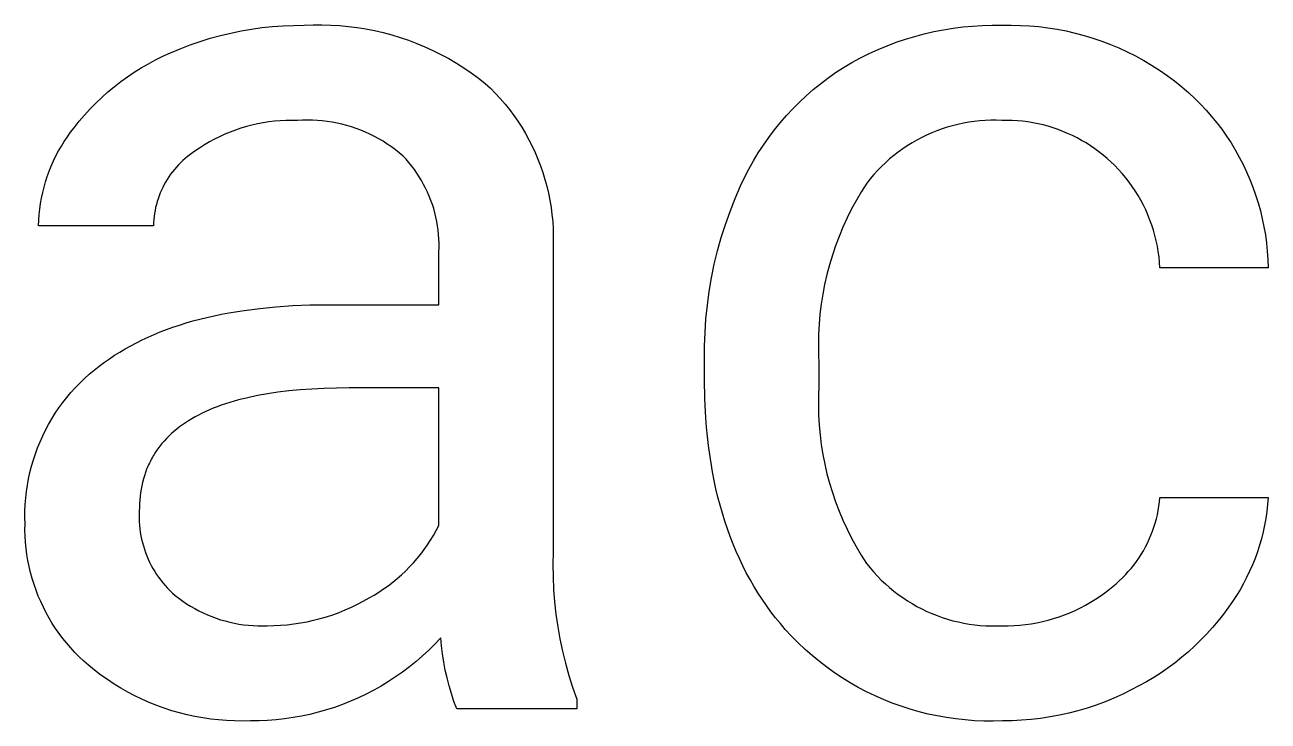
# Model space of a CAD drawing. Header units: millimetres. Extents: x -1283 to 2747, y -259 to 2557.
# Drawn here: x 2621.23 to 2661, y 97.71 to 119.97 of the extents above; entities that cross this region are included whole.
import ezdxf

# ---------------------------------------------------------------- set-up
doc = ezdxf.new("R2010")
doc.units = ezdxf.units.MM
doc.header["$MEASUREMENT"] = 0
doc.layers.add('Domyślny', color=7, linetype='Continuous', true_color=0x000000)

msp = doc.modelspace()

# ---------------------------------------------------------------- linework, layer by layer
at = {"layer": 'Domyślny'}
for p, q in [((2627.811, 119.709), (2628.143, 119.778)), ((2628.143, 119.778), (2628.477, 119.835)), ((2628.477, 119.835), (2628.812, 119.881)), ((2628.812, 119.881), (2629.149, 119.916)), ((2629.149, 119.916), (2629.487, 119.94)), ((2629.487, 119.94), (2629.825, 119.953)), ((2629.825, 119.953), (2630.164, 119.955)), ((2630.164, 119.955), (2630.447, 119.967)), ((2630.447, 119.967), (2630.729, 119.969)), ((2630.729, 119.969), (2631.012, 119.962)), ((2631.012, 119.962), (2631.294, 119.946)), ((2631.294, 119.946), (2631.576, 119.92)), ((2631.576, 119.92), (2631.857, 119.884)), ((2631.857, 119.884), (2632.136, 119.84)), ((2632.136, 119.84), (2632.413, 119.785)), ((2632.413, 119.785), (2632.689, 119.722)), ((2650.004, 119.684), (2650.309, 119.754)), ((2650.309, 119.754), (2650.616, 119.814)), ((2650.616, 119.814), (2650.925, 119.863)), ((2650.925, 119.863), (2651.235, 119.903)), ((2651.235, 119.903), (2651.546, 119.931)), ((2651.546, 119.931), (2651.859, 119.95)), ((2651.859, 119.95), (2652.171, 119.958)), ((2652.171, 119.958), (2652.484, 119.955)), ((2652.484, 119.955), (2652.78, 119.96)), ((2652.78, 119.96), (2653.076, 119.954)), ((2653.076, 119.954), (2653.371, 119.939)), ((2653.371, 119.939), (2653.666, 119.913)), ((2653.666, 119.913), (2653.96, 119.877)), ((2653.96, 119.877), (2654.252, 119.831)), ((2654.252, 119.831), (2654.543, 119.775)), ((2654.543, 119.775), (2654.831, 119.709)), ((2626.513, 119.328), (2626.832, 119.44)), ((2626.832, 119.44), (2627.156, 119.54)), ((2627.156, 119.54), (2627.482, 119.63)), ((2627.482, 119.63), (2627.811, 119.709)), ((2632.689, 119.722), (2632.962, 119.65)), ((2632.962, 119.65), (2633.233, 119.568)), ((2633.233, 119.568), (2633.501, 119.477)), ((2633.501, 119.477), (2633.766, 119.377)), ((2633.766, 119.377), (2634.027, 119.269)), ((2648.814, 119.302), (2649.106, 119.412)), ((2649.106, 119.412), (2649.402, 119.513)), ((2649.402, 119.513), (2649.702, 119.603)), ((2649.702, 119.603), (2650.004, 119.684)), ((2654.831, 119.709), (2655.117, 119.633)), ((2655.117, 119.633), (2655.4, 119.547)), ((2655.4, 119.547), (2655.681, 119.452)), ((2655.681, 119.452), (2655.957, 119.347)), ((2655.957, 119.347), (2656.23, 119.232)), ((2625.409, 118.851), (2625.645, 118.967)), ((2625.645, 118.967), (2625.885, 119.074)), ((2625.885, 119.074), (2626.197, 119.207)), ((2626.197, 119.207), (2626.513, 119.328)), ((2634.027, 119.269), (2634.284, 119.152)), ((2634.284, 119.152), (2634.538, 119.026)), ((2634.538, 119.026), (2634.786, 118.892)), ((2647.96, 118.913), (2648.24, 119.052)), ((2648.24, 119.052), (2648.525, 119.182)), ((2648.525, 119.182), (2648.814, 119.302)), ((2656.23, 119.232), (2656.499, 119.108)), ((2656.499, 119.108), (2656.763, 118.975)), ((2656.763, 118.975), (2657.023, 118.833)), ((2624.726, 118.456), (2624.949, 118.595)), ((2624.949, 118.595), (2625.177, 118.727)), ((2625.177, 118.727), (2625.409, 118.851)), ((2634.786, 118.892), (2635.031, 118.749)), ((2635.031, 118.749), (2635.27, 118.599)), ((2635.27, 118.599), (2635.504, 118.44)), ((2647.165, 118.442), (2647.415, 118.607)), ((2647.415, 118.607), (2647.685, 118.764)), ((2647.685, 118.764), (2647.96, 118.913)), ((2657.023, 118.833), (2657.277, 118.682)), ((2657.277, 118.682), (2657.526, 118.522)), ((2624.086, 117.993), (2624.294, 118.155)), ((2624.294, 118.155), (2624.507, 118.309)), ((2624.507, 118.309), (2624.726, 118.456)), ((2635.504, 118.44), (2635.733, 118.274)), ((2635.733, 118.274), (2635.956, 118.1)), ((2646.682, 118.088), (2646.921, 118.269)), ((2646.921, 118.269), (2647.165, 118.442)), ((2657.526, 118.522), (2657.77, 118.354)), ((2657.77, 118.354), (2658.007, 118.178)), ((2658.007, 118.178), (2658.239, 117.993)), ((2623.688, 117.65), (2623.884, 117.825)), ((2623.884, 117.825), (2624.086, 117.993)), ((2635.956, 118.1), (2636.123, 117.943)), ((2636.123, 117.943), (2636.283, 117.78)), ((2636.283, 117.78), (2636.438, 117.612)), ((2646.225, 117.702), (2646.45, 117.899)), ((2646.45, 117.899), (2646.682, 118.088)), ((2658.239, 117.993), (2658.463, 117.8)), ((2658.463, 117.8), (2658.656, 117.621)), ((2623.313, 117.281), (2623.497, 117.469)), ((2623.497, 117.469), (2623.688, 117.65)), ((2636.438, 117.612), (2636.588, 117.438)), ((2636.588, 117.438), (2636.731, 117.26)), ((2645.795, 117.286), (2646.007, 117.498)), ((2646.007, 117.498), (2646.225, 117.702)), ((2658.656, 117.621), (2658.842, 117.435)), ((2658.842, 117.435), (2659.022, 117.242)), ((2622.965, 116.887), (2623.136, 117.087)), ((2623.136, 117.087), (2623.313, 117.281)), ((2636.731, 117.26), (2636.868, 117.076)), ((2636.868, 117.076), (2636.998, 116.888)), ((2645.395, 116.841), (2645.591, 117.067)), ((2645.591, 117.067), (2645.795, 117.286)), ((2659.022, 117.242), (2659.195, 117.044)), ((2659.195, 117.044), (2659.361, 116.84)), ((2622.691, 116.54), (2622.801, 116.681)), ((2622.801, 116.681), (2622.965, 116.887)), ((2627.964, 116.606), (2627.792, 116.541)), ((2628.138, 116.665), (2627.964, 116.606)), ((2628.314, 116.717), (2628.138, 116.665)), ((2628.491, 116.764), (2628.314, 116.717)), ((2628.67, 116.805), (2628.491, 116.764)), ((2628.85, 116.839), (2628.67, 116.805)), ((2629.032, 116.867), (2628.85, 116.839)), ((2629.214, 116.889), (2629.032, 116.867)), ((2629.397, 116.905), (2629.214, 116.889)), ((2629.58, 116.914), (2629.397, 116.905)), ((2629.764, 116.917), (2629.58, 116.914)), ((2629.947, 116.914), (2629.764, 116.917)), ((2630.106, 116.923), (2629.947, 116.914)), ((2630.265, 116.926), (2630.106, 116.923)), ((2630.425, 116.924), (2630.265, 116.926)), ((2630.584, 116.916), (2630.425, 116.924)), ((2630.742, 116.903), (2630.584, 116.916)), ((2630.901, 116.885), (2630.742, 116.903)), ((2631.058, 116.86), (2630.901, 116.885)), ((2631.214, 116.831), (2631.058, 116.86)), ((2631.37, 116.796), (2631.214, 116.831)), ((2631.524, 116.755), (2631.37, 116.796)), ((2631.676, 116.71), (2631.524, 116.755)), ((2631.827, 116.659), (2631.676, 116.71)), ((2631.976, 116.603), (2631.827, 116.659)), ((2632.123, 116.542), (2631.976, 116.603)), ((2636.998, 116.888), (2637.123, 116.696)), ((2637.123, 116.696), (2637.24, 116.5)), ((2645.026, 116.37), (2645.206, 116.609)), ((2645.206, 116.609), (2645.395, 116.841)), ((2650.404, 116.583), (2650.24, 116.517)), ((2650.57, 116.643), (2650.404, 116.583)), ((2650.738, 116.697), (2650.57, 116.643)), ((2650.908, 116.746), (2650.738, 116.697)), ((2651.08, 116.789), (2650.908, 116.746)), ((2651.253, 116.826), (2651.08, 116.789)), ((2651.427, 116.856), (2651.253, 116.826)), ((2651.602, 116.881), (2651.427, 116.856)), ((2651.778, 116.9), (2651.602, 116.881)), ((2651.954, 116.913), (2651.778, 116.9)), ((2652.131, 116.919), (2651.954, 116.913)), ((2652.307, 116.92), (2652.131, 116.919)), ((2652.484, 116.914), (2652.307, 116.92)), ((2652.65, 116.916), (2652.484, 116.914)), ((2652.817, 116.912), (2652.65, 116.916)), ((2652.983, 116.902), (2652.817, 116.912)), ((2653.149, 116.887), (2652.983, 116.902)), ((2653.314, 116.866), (2653.149, 116.887)), ((2653.478, 116.84), (2653.314, 116.866)), ((2653.642, 116.808), (2653.478, 116.84)), ((2653.804, 116.77), (2653.642, 116.808)), ((2653.965, 116.727), (2653.804, 116.77)), ((2654.124, 116.679), (2653.965, 116.727)), ((2654.281, 116.625), (2654.124, 116.679)), ((2654.437, 116.566), (2654.281, 116.625)), ((2654.59, 116.502), (2654.437, 116.566)), ((2659.361, 116.84), (2659.52, 116.63)), ((2659.52, 116.63), (2659.672, 116.415)), ((2622.393, 116.095), (2622.487, 116.246)), ((2622.487, 116.246), (2622.587, 116.395)), ((2622.587, 116.395), (2622.691, 116.54)), ((2627.13, 116.225), (2626.972, 116.132)), ((2627.292, 116.312), (2627.13, 116.225)), ((2627.456, 116.394), (2627.292, 116.312)), ((2627.623, 116.471), (2627.456, 116.394)), ((2627.792, 116.541), (2627.623, 116.471)), ((2632.268, 116.475), (2632.123, 116.542)), ((2632.411, 116.404), (2632.268, 116.475)), ((2632.55, 116.328), (2632.411, 116.404)), ((2632.688, 116.247), (2632.55, 116.328)), ((2632.822, 116.161), (2632.688, 116.247)), ((2632.953, 116.071), (2632.822, 116.161)), ((2637.24, 116.5), (2637.351, 116.299)), ((2637.351, 116.299), (2637.455, 116.095)), ((2644.854, 116.126), (2645.026, 116.37)), ((2649.61, 116.198), (2649.459, 116.105)), ((2649.763, 116.286), (2649.61, 116.198)), ((2649.919, 116.368), (2649.763, 116.286)), ((2650.078, 116.445), (2649.919, 116.368)), ((2650.24, 116.517), (2650.078, 116.445)), ((2654.742, 116.432), (2654.59, 116.502)), ((2654.891, 116.358), (2654.742, 116.432)), ((2655.037, 116.278), (2654.891, 116.358)), ((2655.18, 116.194), (2655.037, 116.278)), ((2655.321, 116.104), (2655.18, 116.194)), ((2659.672, 116.415), (2659.816, 116.195)), ((2659.816, 116.195), (2659.953, 115.97)), ((2622.143, 115.621), (2622.221, 115.782)), ((2622.221, 115.782), (2622.304, 115.94)), ((2622.304, 115.94), (2622.393, 116.095)), ((2626.428, 115.758), (2626.352, 115.696)), ((2626.505, 115.818), (2626.428, 115.758)), ((2626.585, 115.875), (2626.505, 115.818)), ((2626.666, 115.93), (2626.585, 115.875)), ((2626.817, 116.033), (2626.666, 115.93)), ((2626.972, 116.132), (2626.817, 116.033)), ((2633.081, 115.976), (2632.953, 116.071)), ((2633.206, 115.877), (2633.081, 115.976)), ((2633.327, 115.774), (2633.206, 115.877)), ((2633.422, 115.671), (2633.327, 115.774)), ((2637.455, 116.095), (2637.552, 115.888)), ((2637.552, 115.888), (2637.641, 115.677)), ((2644.535, 115.619), (2644.69, 115.875)), ((2644.69, 115.875), (2644.854, 116.126)), ((2649.029, 115.795), (2648.893, 115.682)), ((2649.169, 115.903), (2649.029, 115.795)), ((2649.313, 116.006), (2649.169, 115.903)), ((2649.459, 116.105), (2649.313, 116.006)), ((2655.458, 116.01), (2655.321, 116.104)), ((2655.592, 115.912), (2655.458, 116.01)), ((2655.723, 115.809), (2655.592, 115.912)), ((2655.85, 115.701), (2655.723, 115.809)), ((2659.953, 115.97), (2660.082, 115.74)), ((2622.004, 115.292), (2622.071, 115.457)), ((2622.071, 115.457), (2622.143, 115.621)), ((2626.073, 115.421), (2626.009, 115.347)), ((2626.14, 115.493), (2626.073, 115.421)), ((2626.208, 115.563), (2626.14, 115.493)), ((2626.279, 115.631), (2626.208, 115.563)), ((2626.352, 115.696), (2626.279, 115.631)), ((2633.514, 115.565), (2633.422, 115.671)), ((2633.602, 115.456), (2633.514, 115.565)), ((2633.687, 115.344), (2633.602, 115.456)), ((2637.641, 115.677), (2637.724, 115.464)), ((2637.724, 115.464), (2637.799, 115.248)), ((2644.251, 115.092), (2644.388, 115.358)), ((2644.388, 115.358), (2644.535, 115.619)), ((2648.633, 115.442), (2648.51, 115.316)), ((2648.761, 115.564), (2648.633, 115.442)), ((2648.893, 115.682), (2648.761, 115.564)), ((2655.973, 115.59), (2655.85, 115.701)), ((2656.098, 115.469), (2655.973, 115.59)), ((2656.219, 115.343), (2656.098, 115.469)), ((2660.082, 115.74), (2660.203, 115.506)), ((2660.203, 115.506), (2660.316, 115.268)), ((2621.888, 114.954), (2621.943, 115.124)), ((2621.943, 115.124), (2622.004, 115.292)), ((2625.78, 115.03), (2625.73, 114.946)), ((2625.834, 115.112), (2625.78, 115.03)), ((2625.89, 115.192), (2625.834, 115.112)), ((2625.948, 115.271), (2625.89, 115.192)), ((2626.009, 115.347), (2625.948, 115.271)), ((2633.767, 115.23), (2633.687, 115.344)), ((2633.844, 115.112), (2633.767, 115.23)), ((2633.916, 114.992), (2633.844, 115.112)), ((2633.985, 114.87), (2633.916, 114.992)), ((2637.799, 115.248), (2637.867, 115.029)), ((2637.867, 115.029), (2637.927, 114.808)), ((2644.123, 114.822), (2644.251, 115.092)), ((2648.276, 115.051), (2648.166, 114.913)), ((2648.391, 115.186), (2648.276, 115.051)), ((2648.51, 115.316), (2648.391, 115.186)), ((2656.335, 115.214), (2656.219, 115.343)), ((2656.446, 115.081), (2656.335, 115.214)), ((2656.553, 114.944), (2656.446, 115.081)), ((2660.316, 115.268), (2660.421, 115.027)), ((2660.421, 115.027), (2660.517, 114.782)), ((2621.759, 114.434), (2621.796, 114.609)), ((2621.796, 114.609), (2621.839, 114.782)), ((2621.839, 114.782), (2621.888, 114.954)), ((2625.558, 114.595), (2625.522, 114.504)), ((2625.596, 114.685), (2625.558, 114.595)), ((2625.638, 114.773), (2625.596, 114.685)), ((2625.682, 114.861), (2625.638, 114.773)), ((2625.73, 114.946), (2625.682, 114.861)), ((2634.049, 114.745), (2633.985, 114.87)), ((2634.109, 114.619), (2634.049, 114.745)), ((2634.165, 114.49), (2634.109, 114.619)), ((2637.927, 114.808), (2637.979, 114.585)), ((2637.979, 114.585), (2638.024, 114.361)), ((2643.948, 114.417), (2644.123, 114.822)), ((2647.994, 114.642), (2647.831, 114.365)), ((2648.166, 114.913), (2647.994, 114.642)), ((2656.655, 114.803), (2656.553, 114.944)), ((2656.752, 114.659), (2656.655, 114.803)), ((2656.843, 114.511), (2656.752, 114.659)), ((2660.517, 114.782), (2660.605, 114.534)), ((2621.703, 114.081), (2621.728, 114.258)), ((2621.728, 114.258), (2621.759, 114.434)), ((2625.434, 114.224), (2625.411, 114.129)), ((2625.46, 114.318), (2625.434, 114.224)), ((2625.489, 114.411), (2625.46, 114.318)), ((2625.522, 114.504), (2625.489, 114.411)), ((2634.216, 114.36), (2634.165, 114.49)), ((2634.263, 114.228), (2634.216, 114.36)), ((2634.306, 114.094), (2634.263, 114.228)), ((2638.024, 114.361), (2638.062, 114.135)), ((2643.787, 114.007), (2643.948, 114.417)), ((2647.831, 114.365), (2647.678, 114.083)), ((2656.93, 114.361), (2656.843, 114.511)), ((2657.011, 114.207), (2656.93, 114.361)), ((2657.087, 114.051), (2657.011, 114.207)), ((2660.605, 114.534), (2660.685, 114.283)), ((2660.685, 114.283), (2660.756, 114.029)), ((2621.671, 113.725), (2621.684, 113.903)), ((2621.684, 113.903), (2621.703, 114.081)), ((2625.361, 113.839), (2625.351, 113.742)), ((2625.375, 113.936), (2625.361, 113.839)), ((2625.391, 114.033), (2625.375, 113.936)), ((2625.411, 114.129), (2625.391, 114.033)), ((2634.343, 113.959), (2634.306, 114.094)), ((2634.377, 113.823), (2634.343, 113.959)), ((2634.405, 113.686), (2634.377, 113.823)), ((2638.062, 114.135), (2638.091, 113.908)), ((2638.091, 113.908), (2638.113, 113.68)), ((2643.64, 113.591), (2643.787, 114.007)), ((2647.534, 113.796), (2647.401, 113.505)), ((2647.678, 114.083), (2647.534, 113.796)), ((2657.158, 113.892), (2657.087, 114.051)), ((2657.223, 113.731), (2657.158, 113.892)), ((2660.756, 114.029), (2660.818, 113.773)), ((2660.818, 113.773), (2660.871, 113.515)), ((2621.665, 113.546), (2621.671, 113.725)), ((2625.341, 113.546), (2621.665, 113.546)), ((2625.345, 113.644), (2625.341, 113.546)), ((2625.351, 113.742), (2625.345, 113.644)), ((2634.429, 113.547), (2634.405, 113.686)), ((2634.448, 113.409), (2634.429, 113.547)), ((2634.463, 113.269), (2634.448, 113.409)), ((2638.113, 113.68), (2638.127, 113.452)), ((2638.127, 113.452), (2638.133, 113.223)), ((2643.507, 113.17), (2643.64, 113.591)), ((2647.401, 113.505), (2647.277, 113.209)), ((2657.282, 113.568), (2657.223, 113.731)), ((2657.335, 113.402), (2657.282, 113.568)), ((2657.383, 113.235), (2657.335, 113.402)), ((2660.871, 113.515), (2660.915, 113.256)), ((2634.472, 113.129), (2634.463, 113.269)), ((2634.477, 112.989), (2634.472, 113.129)), ((2634.478, 112.849), (2634.477, 112.989)), ((2638.133, 113.223), (2638.132, 112.994)), ((2638.132, 112.994), (2638.132, 103.117)), ((2643.389, 112.745), (2643.507, 113.17)), ((2647.277, 113.209), (2647.164, 112.908)), ((2657.425, 113.067), (2657.383, 113.235)), ((2657.461, 112.897), (2657.425, 113.067)), ((2660.915, 113.256), (2660.951, 112.995)), ((2660.951, 112.995), (2660.978, 112.733)), ((2634.473, 112.709), (2634.478, 112.849)), ((2634.473, 111.022), (2634.473, 112.709)), ((2643.285, 112.317), (2643.389, 112.745)), ((2647.061, 112.605), (2646.968, 112.297)), ((2647.164, 112.908), (2647.061, 112.605)), ((2657.49, 112.725), (2657.461, 112.897)), ((2657.514, 112.553), (2657.49, 112.725)), ((2660.978, 112.733), (2660.995, 112.47)), ((2643.196, 111.885), (2643.285, 112.317)), ((2646.968, 112.297), (2646.886, 111.987)), ((2657.532, 112.38), (2657.514, 112.553)), ((2657.544, 112.207), (2657.532, 112.38)), ((2661.004, 112.207), (2657.544, 112.207)), ((2660.995, 112.47), (2661.004, 112.207)), ((2643.122, 111.45), (2643.196, 111.885)), ((2646.886, 111.987), (2646.814, 111.674)), ((2643.063, 111.013), (2643.122, 111.45)), ((2646.814, 111.674), (2646.754, 111.359)), ((2629.261, 110.958), (2629.796, 110.994)), ((2629.796, 110.994), (2630.348, 111.015)), ((2630.348, 111.015), (2630.915, 111.022)), ((2630.915, 111.022), (2634.473, 111.022)), ((2643.018, 110.574), (2643.063, 111.013)), ((2646.704, 111.042), (2646.665, 110.724)), ((2646.754, 111.359), (2646.704, 111.042)), ((2626.826, 110.562), (2627.051, 110.618)), ((2627.051, 110.618), (2627.281, 110.67)), ((2627.281, 110.67), (2627.514, 110.719)), ((2627.514, 110.719), (2627.752, 110.764)), ((2627.752, 110.764), (2628.239, 110.843)), ((2628.239, 110.843), (2628.742, 110.907)), ((2628.742, 110.907), (2629.261, 110.958)), ((2646.665, 110.724), (2646.637, 110.404)), ((2625.559, 110.153), (2625.76, 110.23)), ((2625.76, 110.23), (2625.965, 110.304)), ((2625.965, 110.304), (2626.174, 110.374)), ((2626.174, 110.374), (2626.388, 110.44)), ((2626.388, 110.44), (2626.605, 110.503)), ((2626.605, 110.503), (2626.826, 110.562)), ((2642.989, 110.134), (2643.018, 110.574)), ((2646.637, 110.404), (2646.62, 110.084)), ((2624.614, 109.713), (2624.795, 109.808)), ((2624.795, 109.808), (2624.98, 109.899)), ((2624.98, 109.899), (2625.169, 109.987)), ((2625.169, 109.987), (2625.362, 110.072)), ((2625.362, 110.072), (2625.559, 110.153)), ((2642.974, 109.693), (2642.989, 110.134)), ((2646.62, 110.084), (2646.613, 109.763)), ((2623.931, 109.296), (2624.096, 109.405)), ((2624.096, 109.405), (2624.265, 109.511)), ((2624.265, 109.511), (2624.437, 109.614)), ((2624.437, 109.614), (2624.614, 109.713)), ((2642.975, 109.252), (2642.974, 109.693)), ((2646.613, 109.763), (2646.618, 109.442)), ((2646.618, 109.442), (2646.634, 109.122)), ((2623.441, 108.932), (2623.603, 109.06)), ((2623.603, 109.06), (2623.77, 109.183)), ((2623.77, 109.183), (2623.931, 109.296)), ((2642.975, 108.638), (2642.975, 109.252)), ((2646.634, 109.122), (2646.634, 108.433)), ((2622.98, 108.516), (2623.129, 108.66)), ((2623.129, 108.66), (2623.282, 108.799)), ((2623.282, 108.799), (2623.441, 108.932)), ((2642.985, 108.012), (2642.975, 108.638)), ((2622.565, 108.055), (2622.698, 108.213)), ((2622.698, 108.213), (2622.837, 108.367)), ((2622.837, 108.367), (2622.98, 108.516)), ((2629.323, 108.223), (2628.989, 108.173)), ((2629.671, 108.265), (2629.323, 108.223)), ((2630.032, 108.3), (2629.671, 108.265)), ((2630.406, 108.327), (2630.032, 108.3)), ((2630.794, 108.346), (2630.406, 108.327)), ((2631.194, 108.358), (2630.794, 108.346)), ((2631.607, 108.361), (2631.194, 108.358)), ((2634.473, 108.361), (2631.607, 108.361)), ((2634.473, 103.966), (2634.473, 108.361)), ((2646.634, 108.433), (2646.619, 108.118)), ((2622.316, 107.724), (2622.438, 107.892)), ((2622.438, 107.892), (2622.565, 108.055)), ((2627.512, 107.807), (2627.382, 107.76)), ((2627.645, 107.852), (2627.512, 107.807)), ((2627.781, 107.896), (2627.645, 107.852)), ((2627.921, 107.937), (2627.781, 107.896)), ((2628.063, 107.977), (2627.921, 107.937)), ((2628.209, 108.014), (2628.063, 107.977)), ((2628.359, 108.05), (2628.209, 108.014)), ((2628.667, 108.115), (2628.359, 108.05)), ((2628.989, 108.173), (2628.667, 108.115)), ((2643.015, 107.403), (2642.985, 108.012)), ((2646.619, 108.118), (2646.615, 107.803)), ((2646.615, 107.803), (2646.622, 107.488)), ((2622.09, 107.377), (2622.2, 107.553)), ((2622.2, 107.553), (2622.316, 107.724)), ((2626.674, 107.437), (2626.567, 107.376)), ((2626.784, 107.496), (2626.674, 107.437)), ((2626.897, 107.552), (2626.784, 107.496)), ((2627.013, 107.607), (2626.897, 107.552)), ((2627.133, 107.66), (2627.013, 107.607)), ((2627.256, 107.711), (2627.133, 107.66)), ((2627.382, 107.76), (2627.256, 107.711)), ((2643.038, 107.105), (2643.015, 107.403)), ((2646.622, 107.488), (2646.64, 107.173)), ((2621.797, 106.83), (2621.889, 107.016)), ((2621.889, 107.016), (2621.986, 107.198)), ((2621.986, 107.198), (2622.09, 107.377)), ((2626.083, 107.044), (2625.996, 106.972)), ((2626.173, 107.115), (2626.083, 107.044)), ((2626.267, 107.183), (2626.173, 107.115)), ((2626.364, 107.249), (2626.267, 107.183)), ((2626.464, 107.314), (2626.364, 107.249)), ((2626.567, 107.376), (2626.464, 107.314)), ((2643.066, 106.811), (2643.038, 107.105)), ((2646.64, 107.173), (2646.669, 106.86)), ((2621.634, 106.45), (2621.713, 106.641)), ((2621.713, 106.641), (2621.797, 106.83)), ((2625.681, 106.664), (2625.611, 106.583)), ((2625.755, 106.744), (2625.681, 106.664)), ((2625.832, 106.822), (2625.755, 106.744)), ((2625.912, 106.898), (2625.832, 106.822)), ((2625.996, 106.972), (2625.912, 106.898)), ((2643.099, 106.521), (2643.066, 106.811)), ((2646.669, 106.86), (2646.708, 106.547)), ((2621.498, 106.059), (2621.563, 106.256)), ((2621.563, 106.256), (2621.634, 106.45)), ((2625.361, 106.236), (2625.334, 106.191)), ((2625.389, 106.281), (2625.361, 106.236)), ((2625.419, 106.326), (2625.389, 106.281)), ((2625.449, 106.37), (2625.419, 106.326)), ((2625.479, 106.413), (2625.449, 106.37)), ((2625.511, 106.456), (2625.479, 106.413)), ((2625.543, 106.499), (2625.511, 106.456)), ((2625.576, 106.541), (2625.543, 106.499)), ((2625.611, 106.583), (2625.576, 106.541)), ((2643.136, 106.236), (2643.099, 106.521)), ((2643.179, 105.954), (2643.136, 106.236)), ((2646.708, 106.547), (2646.758, 106.236)), ((2646.758, 106.236), (2646.818, 105.927)), ((2621.388, 105.66), (2621.44, 105.86)), ((2621.44, 105.86), (2621.498, 106.059)), ((2625.143, 105.81), (2625.123, 105.76)), ((2625.164, 105.859), (2625.143, 105.81)), ((2625.186, 105.908), (2625.164, 105.859)), ((2625.209, 105.956), (2625.186, 105.908)), ((2625.232, 106.004), (2625.209, 105.956)), ((2625.256, 106.051), (2625.232, 106.004)), ((2625.281, 106.098), (2625.256, 106.051)), ((2625.307, 106.145), (2625.281, 106.098)), ((2625.334, 106.191), (2625.307, 106.145)), ((2643.227, 105.677), (2643.179, 105.954)), ((2646.818, 105.927), (2646.889, 105.62)), ((2621.307, 105.254), (2621.344, 105.458)), ((2621.344, 105.458), (2621.388, 105.66)), ((2625.02, 105.451), (2624.992, 105.344)), ((2625.051, 105.556), (2625.02, 105.451)), ((2625.085, 105.659), (2625.051, 105.556)), ((2625.123, 105.76), (2625.085, 105.659)), ((2643.28, 105.404), (2643.227, 105.677)), ((2646.889, 105.62), (2646.971, 105.316)), ((2621.253, 104.844), (2621.276, 105.049)), ((2621.276, 105.049), (2621.307, 105.254)), ((2624.946, 105.125), (2624.928, 105.012)), ((2624.967, 105.236), (2624.946, 105.125)), ((2624.992, 105.344), (2624.967, 105.236)), ((2643.338, 105.136), (2643.28, 105.404)), ((2643.401, 104.871), (2643.338, 105.136)), ((2646.971, 105.316), (2647.063, 105.014)), ((2647.063, 105.014), (2647.165, 104.716)), ((2621.228, 104.431), (2621.237, 104.637)), ((2621.237, 104.637), (2621.253, 104.844)), ((2624.894, 104.663), (2624.889, 104.543)), ((2624.902, 104.781), (2624.894, 104.663)), ((2624.913, 104.898), (2624.902, 104.781)), ((2624.928, 105.012), (2624.913, 104.898)), ((2643.469, 104.611), (2643.401, 104.871)), ((2647.165, 104.716), (2647.277, 104.422)), ((2657.511, 104.581), (2657.53, 104.717)), ((2657.53, 104.717), (2657.544, 104.854)), ((2657.544, 104.854), (2661.004, 104.854)), ((2660.986, 104.633), (2660.962, 104.413)), ((2661.004, 104.854), (2660.986, 104.633)), ((2621.226, 104.224), (2621.228, 104.431)), ((2621.231, 104.017), (2621.226, 104.224)), ((2624.887, 104.421), (2624.883, 104.309)), ((2624.883, 104.309), (2624.883, 104.196)), ((2624.889, 104.543), (2624.887, 104.421)), ((2643.542, 104.355), (2643.469, 104.611)), ((2643.62, 104.103), (2643.542, 104.355)), ((2647.277, 104.422), (2647.399, 104.131)), ((2657.428, 104.176), (2657.46, 104.31)), ((2657.46, 104.31), (2657.488, 104.445)), ((2657.488, 104.445), (2657.511, 104.581)), ((2660.962, 104.413), (2660.929, 104.193)), ((2621.23, 103.82), (2621.231, 104.017)), ((2624.883, 104.196), (2624.887, 104.084)), ((2624.887, 104.084), (2624.894, 103.972)), ((2624.894, 103.972), (2624.905, 103.861)), ((2624.905, 103.861), (2624.92, 103.75)), ((2634.389, 103.805), (2634.473, 103.966)), ((2643.703, 103.855), (2643.62, 104.103)), ((2643.792, 103.611), (2643.703, 103.855)), ((2647.399, 104.131), (2647.532, 103.846)), ((2647.532, 103.846), (2647.673, 103.564)), ((2657.304, 103.782), (2657.35, 103.912)), ((2657.35, 103.912), (2657.391, 104.043)), ((2657.391, 104.043), (2657.428, 104.176)), ((2660.89, 103.975), (2660.843, 103.758)), ((2660.929, 104.193), (2660.89, 103.975)), ((2621.236, 103.623), (2621.23, 103.82)), ((2621.248, 103.427), (2621.236, 103.623)), ((2621.267, 103.231), (2621.248, 103.427)), ((2624.92, 103.75), (2624.939, 103.639)), ((2624.939, 103.639), (2624.961, 103.529)), ((2624.961, 103.529), (2624.987, 103.42)), ((2634.105, 103.341), (2634.205, 103.492)), ((2634.205, 103.492), (2634.3, 103.647)), ((2634.3, 103.647), (2634.389, 103.805)), ((2643.885, 103.372), (2643.792, 103.611)), ((2647.673, 103.564), (2647.825, 103.288)), ((2657.142, 103.402), (2657.2, 103.527)), ((2657.2, 103.527), (2657.254, 103.654)), ((2657.254, 103.654), (2657.304, 103.782)), ((2660.789, 103.543), (2660.727, 103.33)), ((2660.843, 103.758), (2660.789, 103.543)), ((2621.293, 103.036), (2621.267, 103.231)), ((2621.325, 102.842), (2621.293, 103.036)), ((2624.987, 103.42), (2625.017, 103.312)), ((2625.017, 103.312), (2625.05, 103.205)), ((2625.05, 103.205), (2625.087, 103.099)), ((2625.087, 103.099), (2625.128, 102.994)), ((2633.776, 102.907), (2633.891, 103.048)), ((2633.891, 103.048), (2634.001, 103.193)), ((2634.001, 103.193), (2634.105, 103.341)), ((2638.132, 103.117), (2638.123, 102.718)), ((2643.983, 103.137), (2643.885, 103.372)), ((2644.087, 102.906), (2643.983, 103.137)), ((2647.825, 103.288), (2647.986, 103.017)), ((2656.867, 102.925), (2656.941, 103.041)), ((2656.941, 103.041), (2657.012, 103.159)), ((2657.012, 103.159), (2657.079, 103.28)), ((2657.079, 103.28), (2657.142, 103.402)), ((2660.659, 103.119), (2660.584, 102.91)), ((2660.727, 103.33), (2660.659, 103.119)), ((2621.364, 102.649), (2621.325, 102.842)), ((2621.409, 102.457), (2621.364, 102.649)), ((2625.128, 102.994), (2625.172, 102.891)), ((2625.172, 102.891), (2625.219, 102.789)), ((2625.219, 102.789), (2625.27, 102.689)), ((2625.27, 102.689), (2625.324, 102.591)), ((2633.405, 102.509), (2633.533, 102.638)), ((2633.533, 102.638), (2633.657, 102.77)), ((2633.657, 102.77), (2633.776, 102.907)), ((2638.123, 102.718), (2638.127, 102.319)), ((2644.195, 102.679), (2644.087, 102.906)), ((2644.308, 102.456), (2644.195, 102.679)), ((2647.986, 103.017), (2648.156, 102.752)), ((2648.156, 102.752), (2648.267, 102.613)), ((2656.62, 102.594), (2656.706, 102.701)), ((2656.706, 102.701), (2656.788, 102.812)), ((2656.788, 102.812), (2656.867, 102.925)), ((2660.501, 102.705), (2660.412, 102.502)), ((2660.584, 102.91), (2660.501, 102.705)), ((2621.461, 102.268), (2621.409, 102.457)), ((2621.52, 102.08), (2621.461, 102.268)), ((2625.324, 102.591), (2625.381, 102.495)), ((2625.381, 102.495), (2625.442, 102.4)), ((2625.442, 102.4), (2625.506, 102.308)), ((2625.506, 102.308), (2625.572, 102.218)), ((2632.996, 102.15), (2633.136, 102.265)), ((2633.136, 102.265), (2633.273, 102.385)), ((2633.273, 102.385), (2633.405, 102.509)), ((2638.127, 102.319), (2638.144, 101.92)), ((2644.427, 102.238), (2644.308, 102.456)), ((2644.55, 102.024), (2644.427, 102.238)), ((2648.267, 102.613), (2648.383, 102.478)), ((2648.383, 102.478), (2648.503, 102.348)), ((2648.503, 102.348), (2648.628, 102.221)), ((2656.242, 102.194), (2656.341, 102.289)), ((2656.341, 102.289), (2656.437, 102.387)), ((2656.437, 102.387), (2656.53, 102.489)), ((2656.53, 102.489), (2656.62, 102.594)), ((2660.316, 102.302), (2660.213, 102.105)), ((2660.412, 102.502), (2660.316, 102.302)), ((2621.585, 101.894), (2621.52, 102.08)), ((2621.656, 101.71), (2621.585, 101.894)), ((2625.572, 102.218), (2625.642, 102.13)), ((2625.642, 102.13), (2625.715, 102.045)), ((2625.715, 102.045), (2625.791, 101.962)), ((2625.791, 101.962), (2625.869, 101.881)), ((2625.869, 101.881), (2625.95, 101.804)), ((2632.398, 101.74), (2632.552, 101.835)), ((2632.552, 101.835), (2632.704, 101.935)), ((2632.704, 101.935), (2632.852, 102.04)), ((2632.852, 102.04), (2632.996, 102.15)), ((2638.144, 101.92), (2638.174, 101.521)), ((2644.679, 101.814), (2644.55, 102.024)), ((2648.628, 102.221), (2648.757, 102.099)), ((2648.757, 102.099), (2648.89, 101.981)), ((2648.89, 101.981), (2649.027, 101.869)), ((2649.027, 101.869), (2649.168, 101.76)), ((2655.779, 101.816), (2655.924, 101.929)), ((2655.924, 101.929), (2656.033, 102.014)), ((2656.033, 102.014), (2656.139, 102.102)), ((2656.139, 102.102), (2656.242, 102.194)), ((2660.104, 101.912), (2659.989, 101.723)), ((2660.213, 102.105), (2660.104, 101.912)), ((2621.733, 101.529), (2621.656, 101.71)), ((2621.817, 101.351), (2621.733, 101.529)), ((2625.95, 101.804), (2626.033, 101.729)), ((2626.033, 101.729), (2626.152, 101.636)), ((2626.152, 101.636), (2626.275, 101.548)), ((2626.275, 101.548), (2626.4, 101.463)), ((2626.4, 101.463), (2626.528, 101.384)), ((2631.672, 101.352), (2631.865, 101.445)), ((2631.865, 101.445), (2632.054, 101.544)), ((2632.054, 101.544), (2632.24, 101.65)), ((2632.24, 101.65), (2632.398, 101.74)), ((2638.174, 101.521), (2638.218, 101.125)), ((2644.812, 101.608), (2644.679, 101.814)), ((2644.951, 101.406), (2644.812, 101.608)), ((2649.168, 101.76), (2649.313, 101.657)), ((2649.313, 101.657), (2649.461, 101.559)), ((2649.461, 101.559), (2649.612, 101.466)), ((2649.612, 101.466), (2649.767, 101.379)), ((2655.159, 101.417), (2655.319, 101.509)), ((2655.319, 101.509), (2655.476, 101.606)), ((2655.476, 101.606), (2655.629, 101.708)), ((2655.629, 101.708), (2655.779, 101.816)), ((2659.867, 101.537), (2659.739, 101.356)), ((2659.989, 101.723), (2659.867, 101.537)), ((2621.907, 101.176), (2621.817, 101.351)), ((2622.002, 101.004), (2621.907, 101.176)), ((2626.528, 101.384), (2626.659, 101.308)), ((2626.659, 101.308), (2626.792, 101.237)), ((2626.792, 101.237), (2626.927, 101.171)), ((2626.927, 101.171), (2627.065, 101.109)), ((2627.065, 101.109), (2627.205, 101.052)), ((2627.205, 101.052), (2627.347, 101)), ((2630.669, 100.986), (2630.874, 101.046)), ((2630.874, 101.046), (2631.078, 101.112)), ((2631.078, 101.112), (2631.278, 101.186)), ((2631.278, 101.186), (2631.477, 101.266)), ((2631.477, 101.266), (2631.672, 101.352)), ((2638.218, 101.125), (2638.274, 100.729)), ((2645.095, 101.209), (2644.951, 101.406)), ((2645.243, 101.016), (2645.095, 101.209)), ((2649.767, 101.379), (2649.924, 101.296)), ((2649.924, 101.296), (2650.085, 101.219)), ((2650.085, 101.219), (2650.247, 101.148)), ((2650.247, 101.148), (2650.413, 101.083)), ((2650.413, 101.083), (2650.58, 101.023)), ((2654.142, 100.988), (2654.317, 101.044)), ((2654.317, 101.044), (2654.49, 101.107)), ((2654.49, 101.107), (2654.662, 101.176)), ((2654.662, 101.176), (2654.83, 101.25)), ((2654.83, 101.25), (2654.996, 101.331)), ((2654.996, 101.331), (2655.159, 101.417)), ((2659.576, 101.134), (2659.405, 100.918)), ((2659.739, 101.356), (2659.576, 101.134)), ((2622.104, 100.835), (2622.002, 101.004)), ((2622.211, 100.67), (2622.104, 100.835)), ((2622.323, 100.509), (2622.211, 100.67)), ((2627.347, 101), (2627.49, 100.953)), ((2627.49, 100.953), (2627.635, 100.911)), ((2627.635, 100.911), (2627.781, 100.874)), ((2627.781, 100.874), (2627.928, 100.841)), ((2627.928, 100.841), (2628.077, 100.814)), ((2628.077, 100.814), (2628.226, 100.792)), ((2628.226, 100.792), (2628.376, 100.775)), ((2628.376, 100.775), (2628.527, 100.763)), ((2628.527, 100.763), (2628.677, 100.757)), ((2628.677, 100.757), (2628.828, 100.755)), ((2628.828, 100.755), (2628.979, 100.759)), ((2628.979, 100.759), (2629.193, 100.763)), ((2629.193, 100.763), (2629.406, 100.773)), ((2629.406, 100.773), (2629.619, 100.791)), ((2629.619, 100.791), (2629.832, 100.816)), ((2629.832, 100.816), (2630.043, 100.848)), ((2630.043, 100.848), (2630.253, 100.887)), ((2630.253, 100.887), (2630.462, 100.933)), ((2630.462, 100.933), (2630.669, 100.986)), ((2638.274, 100.729), (2638.344, 100.336)), ((2645.397, 100.827), (2645.243, 101.016)), ((2645.556, 100.642), (2645.397, 100.827)), ((2645.759, 100.422), (2645.556, 100.642)), ((2650.58, 101.023), (2650.749, 100.969)), ((2650.749, 100.969), (2650.92, 100.921)), ((2650.92, 100.921), (2651.093, 100.879)), ((2651.093, 100.879), (2651.267, 100.842)), ((2651.267, 100.842), (2651.442, 100.812)), ((2651.442, 100.812), (2651.618, 100.788)), ((2651.618, 100.788), (2651.795, 100.77)), ((2651.795, 100.77), (2651.972, 100.758)), ((2651.972, 100.758), (2652.15, 100.752)), ((2652.15, 100.752), (2652.327, 100.753)), ((2652.327, 100.753), (2652.505, 100.759)), ((2652.505, 100.759), (2652.689, 100.759)), ((2652.689, 100.759), (2652.873, 100.765)), ((2652.873, 100.765), (2653.057, 100.778)), ((2653.057, 100.778), (2653.241, 100.797)), ((2653.241, 100.797), (2653.423, 100.823)), ((2653.423, 100.823), (2653.605, 100.855)), ((2653.605, 100.855), (2653.785, 100.893)), ((2653.785, 100.893), (2653.964, 100.937)), ((2653.964, 100.937), (2654.142, 100.988)), ((2659.227, 100.708), (2659.043, 100.503)), ((2659.405, 100.918), (2659.227, 100.708)), ((2622.442, 100.352), (2622.323, 100.509)), ((2622.565, 100.198), (2622.442, 100.352)), ((2634.532, 100.373), (2634.345, 100.174)), ((2634.556, 100.114), (2634.532, 100.373)), ((2638.344, 100.336), (2638.426, 99.945)), ((2645.97, 100.209), (2645.759, 100.422)), ((2658.852, 100.305), (2658.655, 100.113)), ((2659.043, 100.503), (2658.852, 100.305)), ((2622.694, 100.049), (2622.565, 100.198)), ((2622.827, 99.905), (2622.694, 100.049)), ((2622.966, 99.765), (2622.827, 99.905)), ((2634.15, 99.982), (2633.949, 99.796)), ((2634.345, 100.174), (2634.15, 99.982)), ((2634.588, 99.856), (2634.556, 100.114)), ((2634.628, 99.599), (2634.588, 99.856)), ((2638.426, 99.945), (2638.521, 99.558)), ((2646.188, 100.004), (2645.97, 100.209)), ((2646.413, 99.806), (2646.188, 100.004)), ((2658.451, 99.928), (2658.241, 99.75)), ((2658.655, 100.113), (2658.451, 99.928)), ((2623.109, 99.63), (2622.966, 99.765)), ((2623.257, 99.5), (2623.109, 99.63)), ((2623.454, 99.339), (2623.257, 99.5)), ((2633.743, 99.616), (2633.53, 99.444)), ((2633.949, 99.796), (2633.743, 99.616)), ((2634.677, 99.344), (2634.628, 99.599)), ((2638.521, 99.558), (2638.629, 99.173)), ((2646.645, 99.616), (2646.413, 99.806)), ((2646.883, 99.433), (2646.645, 99.616)), ((2658.026, 99.578), (2657.805, 99.414)), ((2658.241, 99.75), (2658.026, 99.578)), ((2623.657, 99.184), (2623.454, 99.339)), ((2623.865, 99.036), (2623.657, 99.184)), ((2633.088, 99.122), (2632.859, 98.973)), ((2633.311, 99.28), (2633.088, 99.122)), ((2633.53, 99.444), (2633.311, 99.28)), ((2634.734, 99.09), (2634.677, 99.344)), ((2634.8, 98.838), (2634.734, 99.09)), ((2638.629, 99.173), (2638.75, 98.793)), ((2647.127, 99.259), (2646.883, 99.433)), ((2647.376, 99.094), (2647.127, 99.259)), ((2647.632, 98.937), (2647.376, 99.094)), ((2657.347, 99.108), (2657.111, 98.966)), ((2657.578, 99.257), (2657.347, 99.108)), ((2657.805, 99.414), (2657.578, 99.257)), ((2624.078, 98.896), (2623.865, 99.036)), ((2624.296, 98.762), (2624.078, 98.896)), ((2624.517, 98.636), (2624.296, 98.762)), ((2632.386, 98.696), (2632.143, 98.571)), ((2632.625, 98.831), (2632.386, 98.696)), ((2632.859, 98.973), (2632.625, 98.831)), ((2634.874, 98.589), (2634.8, 98.838)), ((2638.75, 98.793), (2638.883, 98.416)), ((2647.892, 98.789), (2647.632, 98.937)), ((2648.157, 98.649), (2647.892, 98.789)), ((2648.427, 98.519), (2648.157, 98.649)), ((2656.625, 98.707), (2656.351, 98.572)), ((2656.87, 98.833), (2656.625, 98.707)), ((2657.111, 98.966), (2656.87, 98.833)), ((2624.743, 98.518), (2624.517, 98.636)), ((2624.973, 98.407), (2624.743, 98.518)), ((2625.207, 98.304), (2624.973, 98.407)), ((2625.444, 98.209), (2625.207, 98.304)), ((2631.646, 98.343), (2631.391, 98.243)), ((2631.896, 98.453), (2631.646, 98.343)), ((2632.143, 98.571), (2631.896, 98.453)), ((2634.956, 98.342), (2634.874, 98.589)), ((2635.046, 98.098), (2634.956, 98.342)), ((2638.883, 98.416), (2638.883, 98.098)), ((2648.701, 98.398), (2648.427, 98.519)), ((2648.98, 98.287), (2648.701, 98.398)), ((2649.261, 98.185), (2648.98, 98.287)), ((2655.79, 98.331), (2655.503, 98.225)), ((2656.072, 98.447), (2655.79, 98.331)), ((2656.351, 98.572), (2656.072, 98.447)), ((2625.683, 98.122), (2625.444, 98.209)), ((2625.926, 98.044), (2625.683, 98.122)), ((2626.171, 97.973), (2625.926, 98.044)), ((2626.419, 97.911), (2626.171, 97.973)), ((2626.668, 97.857), (2626.419, 97.911)), ((2626.919, 97.811), (2626.668, 97.857)), ((2630.077, 97.869), (2629.807, 97.821)), ((2630.344, 97.926), (2630.077, 97.869)), ((2630.61, 97.992), (2630.344, 97.926)), ((2630.873, 98.067), (2630.61, 97.992)), ((2631.134, 98.15), (2630.873, 98.067)), ((2631.391, 98.243), (2631.134, 98.15)), ((2638.883, 98.098), (2635.046, 98.098)), ((2649.546, 98.093), (2649.261, 98.185)), ((2649.834, 98.01), (2649.546, 98.093)), ((2650.125, 97.937), (2649.834, 98.01)), ((2650.418, 97.875), (2650.125, 97.937)), ((2650.713, 97.822), (2650.418, 97.875)), ((2654.326, 97.9), (2654.026, 97.844)), ((2654.624, 97.966), (2654.326, 97.9)), ((2654.92, 98.042), (2654.624, 97.966)), ((2655.213, 98.129), (2654.92, 98.042)), ((2655.503, 98.225), (2655.213, 98.129)), ((2627.172, 97.774), (2626.919, 97.811)), ((2627.425, 97.746), (2627.172, 97.774)), ((2627.68, 97.726), (2627.425, 97.746)), ((2627.934, 97.715), (2627.68, 97.726)), ((2628.19, 97.712), (2627.934, 97.715)), ((2628.445, 97.718), (2628.19, 97.712)), ((2628.718, 97.72), (2628.445, 97.718)), ((2628.992, 97.732), (2628.718, 97.72)), ((2629.264, 97.752), (2628.992, 97.732)), ((2629.536, 97.782), (2629.264, 97.752)), ((2629.807, 97.821), (2629.536, 97.782)), ((2651.01, 97.779), (2650.713, 97.822)), ((2651.307, 97.747), (2651.01, 97.779)), ((2651.606, 97.724), (2651.307, 97.747)), ((2651.906, 97.712), (2651.606, 97.724)), ((2652.205, 97.71), (2651.906, 97.712)), ((2652.505, 97.718), (2652.205, 97.71)), ((2652.81, 97.723), (2652.505, 97.718)), ((2653.115, 97.737), (2652.81, 97.723)), ((2653.42, 97.762), (2653.115, 97.737)), ((2653.723, 97.798), (2653.42, 97.762)), ((2654.026, 97.844), (2653.723, 97.798))]:
    msp.add_line(p, q, dxfattribs=at)

doc.saveas('drawing.dxf')
